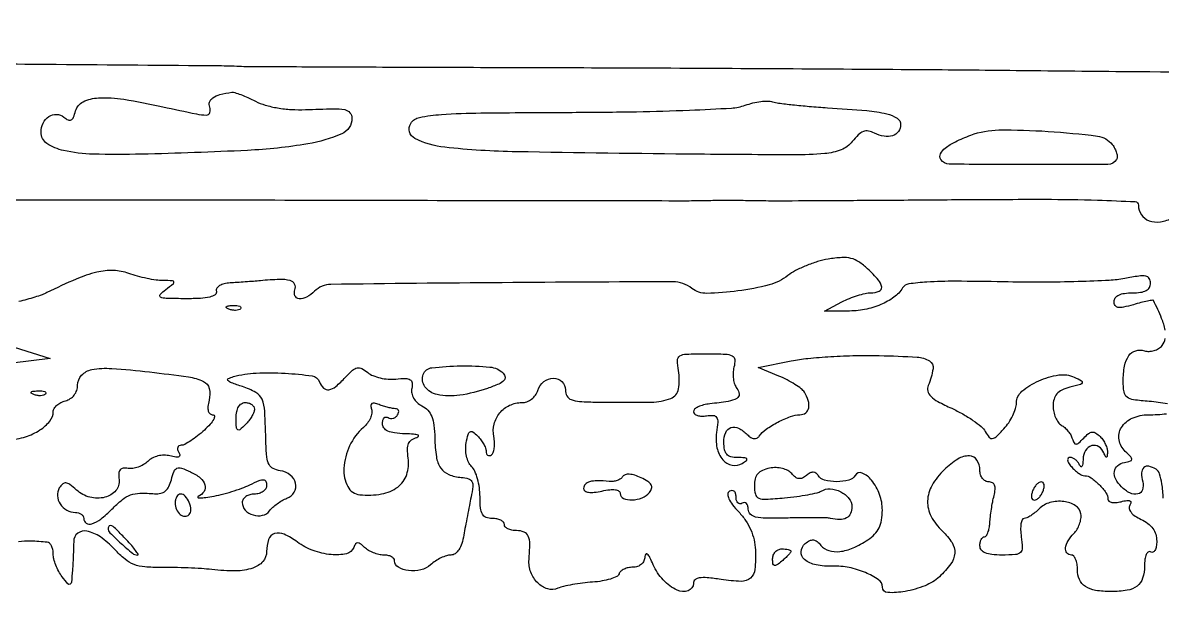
# Model space of a CAD drawing. Extents: x 0 to 5034, y 0 to 2560.
# Drawn here: x 3351 to 3537.9, y 2207.4 to 2301.3 of the extents above; entities that cross this region are included whole.
import ezdxf

# ---------------------------------------------------------------- set-up
doc = ezdxf.new("R2010")
doc.units = 0

msp = doc.modelspace()

# ---------------------------------------------------------------- linework, layer by layer
for points in [[(3564.186594, 2292.997566, -0.000219), (3535.849384, 2293.211074, -0.000812), (3518, 2293.382368, 0.00088), (3501.792066, 2293.535734, 0.000382), (3480.240625, 2293.685285, 0.000378), (3457.328168, 2293.809465, 0.000503), (3436.5, 2293.885671, -0.000176), (3417.956828, 2293.941421, -0.000277), (3402.0125, 2294.003805, -0.000068), (3388.054394, 2294.06803, -0.010798), (3386.5, 2294.108969, 0.009945), (3383.204374, 2294.201394, 0.000077), (3356.504636, 2294.414863, 0.000156), (3315.229798, 2294.725646, 0.000021), (3228.5, 2295.347967, -0.000415)], [(3342.425, 2272.235871, -0.000568), (3367.802816, 2272.254579, -0.000516), (3394, 2272.217111, 0.000121), (3418.973892, 2272.161663, 0.000186), (3440.58125, 2272.126973, 0.000058), (3459.330403, 2272.106022, 0.005606), (3462, 2272.133279, -0.003448), (3464.497947, 2272.169569, -0.002598), (3467.244154, 2272.176259, -0.002323), (3470.302945, 2272.153611, -0.001625), (3473.75, 2272.100865, 0.006042), (3475.074018, 2272.092302, 0.000075), (3483.577784, 2272.141326, 0.000221), (3493.412555, 2272.203841, 0.000145), (3504.74884, 2272.284199, -0.002008), (3518.635354, 2272.330877, -0.007627), (3527.310574, 2272.192859, -0.004109), (3533.446514, 2271.951109, -0.400042), (3533.99884, 2271.372445, 0.149426), (3534.478571, 2269.808795, 0.158483), (3535.741407, 2268.824441, 0.125765), (3537.598856, 2268.642699, 0.079924), (3539.678165, 2269.313789, -0.082818)], [(3538.393576, 2250.876089, 0.05243), (3537.810039, 2252.807015, 0.014024), (3536.481287, 2255.732898, 0.336374), (3536.346715, 2255.800833, 0.005487), (3535.465719, 2255.629162, 0.01175), (3534.412558, 2255.38599, 0.00722), (3533.183768, 2255.052704, -0.016395), (3531.540941, 2254.639318, -0.09396), (3530.646917, 2254.615749, -0.218443), (3530.180736, 2254.928655, -0.138252), (3530, 2255.569806, -0.166799), (3530.207703, 2256.175098, -0.116733), (3530.774404, 2256.630817, -0.07706), (3531.711178, 2256.911429, -0.034321), (3533, 2257, 0.032842), (3534.360445, 2257.089455, 0.089108), (3535.277677, 2257.382325, 0.137151), (3535.805483, 2257.883388, 0.135516), (3536, 2258.587898, 0.142207), (3535.779728, 2259.346711, 0.210813), (3535.212796, 2259.726479, 0.081096), (3534.073385, 2259.741102, 0.011413), (3531.75, 2259.337898, -0.036343), (3529.219972, 2259.027688, -0.005559), (3524.144295, 2258.83355, -0.006191), (3518.138776, 2258.745082, -0.005333), (3511.826324, 2258.797592, 0.003739), (3503.973413, 2258.887962, 0.016142), (3499.308368, 2258.756136, 0.021058), (3496.334415, 2258.449807, 0.218112), (3495.326324, 2257.797592, -0.094664), (3493.890867, 2256.27459, -0.05756), (3491.726278, 2255.060337, -0.05227), (3489.094042, 2254.26973, -0.047279), (3486.263569, 2254.006161), (3482.5, 2254.012321), (3485.364307, 2255.506161, -0.023547), (3486.599296, 2256.078008, -0.020468), (3487.941146, 2256.561185, -0.020972), (3489.192688, 2256.897826, -0.055262), (3490.114307, 2257, 0.090489), (3491.478125, 2257.248859, 0.349683), (3491.888578, 2257.938218, 0.148411), (3491.357724, 2259.094441, 0.022883), (3489.577965, 2260.926756, 0.039484), (3488.132199, 2262.084602, 0.089028), (3486.854311, 2262.653349, 0.07757), (3485.348399, 2262.783673, 0.024721), (3483.107402, 2262.518145, 0.031942), (3481.369851, 2262.109054, 0.02314), (3479.495717, 2261.443226, 0.023513), (3477.768161, 2260.641181, 0.046244), (3476.497469, 2259.819349, -0.103503), (3473.458844, 2258.312937, -0.030341), (3468.318538, 2257.3067, -0.027488), (3463.2064, 2256.908771, -0.173759), (3460.767862, 2257.720562, 0.168599), (3457.617566, 2258.804498, 0.001246), (3429.65763, 2258.660159, 0.001111), (3401.542552, 2258.382478, 0.19577), (3398.846639, 2257.246639, -0.073726), (3397.5642, 2256.295363, -0.143431), (3396.327278, 2256.036749, -0.281444), (3395.652098, 2256.526454, -0.192581), (3395.638374, 2257.5, 0.218523), (3395.579631, 2258.4184, 0.207817), (3394.842147, 2258.998889, 0.073721), (3393.116597, 2259.189229, 0.014532), (3390, 2258.982062, -0.003687), (3388.861894, 2258.881576, -0.002169), (3387.5, 2258.77739, -0.00217), (3386.138057, 2258.685081, -0.003706), (3385, 2258.621371, 0.04633), (3384.038802, 2258.484834, 0.07858), (3383.28904, 2258.17617, 0.112035), (3382.845201, 2257.74535, 0.196092), (3382.75, 2257.25, -0.293063), (3382.531316, 2256.690773, -0.097529), (3381.695559, 2256.304007, -0.047767), (3380.162666, 2256.08248, -0.01353), (3377.75, 2256.031803, -0.004417), (3374.513459, 2256.080006, -0.100812), (3373.612685, 2256.28586, -0.509221), (3373.527737, 2256.698172, -0.04614), (3374.44113, 2257.531803, 0.006222), (3375.703119, 2258.511247, 0.304585), (3375.794634, 2258.799885, 0.325723), (3375.562165, 2258.979095, 0.006743), (3374.012128, 2259, -0.035984), (3372.874334, 2259.081991, -0.015637), (3371.380399, 2259.346354, -0.015379), (3369.803295, 2259.727571, -0.019765), (3368.38132, 2260.179076, 0.07997), (3365.874972, 2260.65428, 0.064777), (3363.148798, 2260.376351, 0.044062), (3359.740592, 2259.250545, 0.014629), (3354.967177, 2257.024499, -0.030101), (3354.169913, 2256.682304, -0.010346), (3352.979271, 2256.281705, -0.010239), (3351.644702, 2255.893044, -0.011677), (3350.352311, 2255.577381, 0.068377)], [(3538.746151, 2238.794356, 0.030331), (3535.772793, 2239.191388, -0.015151), (3533.186762, 2239.45713, -0.132314), (3532.131784, 2239.897954, -0.191674), (3531.636324, 2240.737509, -0.038616), (3531.5, 2242.5, -0.044564), (3531.722984, 2244.996869, -0.10857), (3532.429221, 2246.693552, -0.168076), (3533.555509, 2247.509635, -0.151474), (3535, 2247.5, 0.085024), (3535.744089, 2247.396893, 0.064887), (3536.556984, 2247.529363, 0.064597), (3537.312519, 2247.8669, 0.082413), (3537.888374, 2248.365499, 0.130545), (3538.404203, 2249.481093, 0.090797)], [(3348.700656, 2232.859394, 0.055187), (3351.440251, 2233.396791, 0.066615), (3353.813845, 2234.505536, 0.080386), (3355.443681, 2235.965446, 0.171634), (3356, 2237.538356, -0.1425), (3356.147974, 2238.047019, -0.071467), (3356.5875, 2238.559535, -0.06188), (3357.23509, 2238.998425, -0.054113), (3358, 2239.289749, 0.081569), (3358.796261, 2239.643958, 0.081232), (3359.438706, 2240.234635, 0.081881), (3359.855737, 2240.99466, 0.084816), (3360, 2241.838993, -0.191309), (3360.657303, 2243.494026, -0.159092), (3362.331474, 2244.406795, -0.063367), (3365.607294, 2244.593886, -0.01106), (3371.780213, 2244.026657, -0.006824), (3378.172367, 2243.207864, -0.075522), (3380.633711, 2242.468523, -0.228276), (3381.576679, 2241.300934, -0.11967), (3381.561975, 2239.390906, 0.033995), (3381.373913, 2238.345202, 0.094992), (3381.432786, 2237.605652, 0.16258), (3381.726138, 2237.168654, 0.16581), (3382.22073, 2237, -0.410433), (3382.449932, 2236.773741, -0.134477), (3382.317791, 2236.265625, -0.053469), (3381.733072, 2235.461324, -0.021923), (3380.783426, 2234.5, -0.018735), (3379.670335, 2233.542871, -0.022676), (3378.555372, 2232.734375, -0.022076), (3377.572938, 2232.148268, -0.124071), (3376.984627, 2232, 0.126002), (3376.622738, 2231.907332, 0.18884), (3376.416018, 2231.659977, 0.148072), (3376.405205, 2231.285344, 0.07223), (3376.597355, 2230.842476, -0.10459), (3376.766735, 2230.37138, -0.343564), (3376.611674, 2230.103755, -0.137735), (3376.105054, 2230.047771, -0.023026), (3375.138781, 2230.253457, 0.065856), (3374.17273, 2230.374116, 0.058391), (3373.166564, 2230.248794, 0.059706), (3372.239058, 2229.899851, 0.076723), (3371.504848, 2229.361991, -0.062205), (3370.81521, 2228.825489, -0.048057), (3369.95309, 2228.418715, -0.049217), (3369.058061, 2228.193544, -0.07897), (3368.272439, 2228.20101, 0.069723), (3367.454478, 2228.223833, 0.197511), (3366.963425, 2227.954722, 0.161541), (3366.743781, 2227.36968, 0.043861), (3366.792678, 2226.36912, -0.214032), (3366.265979, 2224.572719, -0.1572), (3364.475732, 2223.470069, -0.123678), (3362.00803, 2223.484655, -0.121479), (3359.821356, 2224.66167, 0.020536), (3358.726944, 2225.573236, 0.134915), (3358.071731, 2225.838913, 0.221168), (3357.545287, 2225.665439, 0.06599), (3356.996153, 2224.993775, 0.158132), (3356.68455, 2223.71994, 0.127671), (3357.140268, 2222.37955, 0.119533), (3358.224963, 2221.366696, 0.129015), (3359.622445, 2221, -0.070908), (3360.148899, 2220.924963, -0.086403), (3360.595343, 2220.70625, -0.100269), (3360.893816, 2220.381339, -0.136626), (3361, 2220, 0.256712), (3361.417075, 2219.241193, 0.224001), (3362.325558, 2219.127104, 0.087136), (3363.79346, 2219.909369, 0.030493), (3365.590909, 2221.5, -0.02511), (3367.343285, 2223.084685, -0.084367), (3368.683523, 2223.846098, -0.082974), (3370.212205, 2224.128604, -0.023789), (3372.627654, 2224.055158, 0.075476), (3373.629878, 2224.128148, 0.118875), (3374.399209, 2224.509317, 0.105952), (3374.968105, 2225.237754, 0.05155), (3375.373575, 2226.352307, -0.029916), (3375.80913, 2227.732334, -0.204882), (3376.29413, 2228.232804, -0.185844), (3377.021371, 2228.254213, -0.024062), (3378.488119, 2227.65784, -0.061176), (3380.103463, 2226.652979, -0.148823), (3380.883641, 2225.504306, -0.225084), (3380.731068, 2224.434306, -0.140285), (3379.75, 2223.595102, 0.470495), (3379.712851, 2223.456791, 0.244591), (3379.895312, 2223.363211, 0.030862), (3380.72971, 2223.419681, 0.009067), (3382, 2223.608308, 0.019718), (3383.54055, 2223.928585, 0.013103), (3385.279688, 2224.411054, 0.0132), (3386.945799, 2224.969141, 0.024984), (3388.25, 2225.519895, -0.012101), (3389.781795, 2226.213771, -0.10949), (3390.50003, 2226.346709, -0.293652), (3390.866739, 2226.092405, -0.098621), (3391, 2225.423355, -0.139264), (3390.845831, 2224.880576, -0.100027), (3390.4125, 2224.418111, -0.085499), (3389.764397, 2224.106689, -0.06945), (3389, 2224, 0.067898), (3388.235532, 2223.895707, 0.0845), (3387.5875, 2223.590803, 0.09971), (3387.154161, 2223.1382, 0.14217), (3387, 2222.606989, 0.18997), (3387.487827, 2221.369371, 0.132492), (3388.776512, 2220.567854, 0.129121), (3390.319748, 2220.512051, 0.178324), (3391.473619, 2221.257545, -0.048515), (3391.998231, 2221.830713, -0.027209), (3392.734273, 2222.423783, -0.026915), (3393.550475, 2222.946966, -0.039253), (3394.323907, 2223.308947, 0.167652), (3395.531744, 2224.308838, 0.198282), (3395.759957, 2225.763546, 0.170348), (3394.881754, 2227.12367, 0.130304), (3393.239784, 2227.819551, -0.07935), (3392.073215, 2228.180518, -0.159268), (3391.3914, 2228.847406, -0.0958), (3391.034944, 2230.043811, -0.018283), (3390.893701, 2232.319551, 0.006955), (3390.686685, 2237.580098, 0.085074), (3390.243081, 2239.536426, 0.169899), (3389.236594, 2240.662666, 0.047886), (3387.043675, 2241.613711, -0.008343), (3385.218523, 2242.239267, -0.121126), (3384.654673, 2242.615129, -0.497069), (3384.713252, 2242.935521, -0.052365), (3385.543675, 2243.25068, -0.052222), (3389.289063, 2243.831081, -0.02696), (3394.035096, 2243.809654, -0.019419), (3398.465221, 2243.377436, -0.273611), (3399.667302, 2242.424614, 0.104442), (3400.343568, 2241.380006, 0.243954), (3401.20525, 2241.104394, 0.134867), (3402.340232, 2241.634714, 0.028896), (3403.926307, 2243.151275, -0.023471), (3405.094175, 2244.292449, -0.130425), (3405.870164, 2244.684206, -0.175846), (3406.613945, 2244.579391, -0.051192), (3407.590281, 2243.925074, 0.077712), (3408.439138, 2243.418994, 0.038979), (3409.633344, 2243.043579, 0.037499), (3410.95775, 2242.841112, 0.045343), (3412.214668, 2242.858569, -0.021802), (3413.773012, 2242.953614, -0.137614), (3414.535047, 2242.754002, -0.238421), (3414.858491, 2242.252694, -0.07508), (3414.817168, 2241.33477, 0.097035), (3414.816029, 2240.522888, 0.083318), (3415.116024, 2239.721784, 0.077131), (3415.688604, 2239.011576, 0.066461), (3416.477519, 2238.46535, -0.08724), (3417.444353, 2237.735071, -0.092961), (3418.078583, 2236.733422, -0.066335), (3418.440309, 2235.296421, -0.023752), (3418.581257, 2233.184093, 0.032679), (3418.840459, 2230.122736, 0.1113), (3419.562422, 2228.269543, 0.149561), (3420.867835, 2227.212397, 0.077301), (3422.932286, 2226.730148, -0.051369), (3424.114458, 2226.517673, -0.209524), (3424.662954, 2226.061693, -0.146311), (3424.809117, 2225.228261, -0.021905), (3424.533911, 2223.531067, 0.002759), (3424.252548, 2222.136182, 0.001541), (3423.924733, 2220.435688, 0.001537), (3423.603868, 2218.714291, 0.002498), (3423.343139, 2217.25, -0.035432), (3423.005889, 2215.884006, -0.066582), (3422.516548, 2214.860165, -0.091651), (3421.909491, 2214.223513, -0.157892), (3421.219335, 2214, 0.077095), (3420.495599, 2213.887741, 0.034771), (3419.600134, 2213.532898, 0.033373), (3418.687941, 2213.018434, 0.038851), (3417.900404, 2212.409867, -0.125823), (3416.314805, 2211.573813, -0.086686), (3414.278214, 2211.447461, -0.105021), (3412.61199, 2212.000097, -0.266361), (3412, 2213.067388, 0.185537), (3411.863171, 2213.423431, 0.08998), (3411.47125, 2213.726045, 0.069825), (3410.888797, 2213.931172, 0.049839), (3410.2, 2214, -0.057811), (3409.413922, 2214.091192, -0.037398), (3408.539531, 2214.367188, -0.037344), (3407.7139, 2214.771279, -0.056678), (3407.075, 2215.25, 0.026382), (3406.3676, 2215.850113, 0.164145), (3405.923333, 2216, 0.247772), (3405.586056, 2215.821933, 0.062037), (3405.291667, 2215.25, -0.258462), (3404.097677, 2214.216447, -0.075471), (3401.584431, 2214.073068, -0.063865), (3398.622158, 2214.739303, -0.072089), (3396.054575, 2216.117772, 0.050559), (3393.880085, 2217.408273, 0.185186), (3392.309881, 2217.515765, 0.240404), (3391.332677, 2216.56872, 0.08249), (3391, 2214.565983, -0.183852), (3390.378397, 2212.932625, -0.13261), (3388.731676, 2211.854146, -0.078196), (3385.949806, 2211.404997, -0.029438), (3382, 2211.621898, 0.01256), (3380.319925, 2211.771145, 0.005721), (3378.11799, 2211.885839, 0.00566), (3375.793333, 2211.953923, 0.007748), (3373.69954, 2211.959082, -0.023369), (3371.008575, 2212.049797, -0.073135), (3369.24885, 2212.455217, -0.080078), (3367.768719, 2213.326954, -0.031851), (3366.04833, 2214.948263, 0.051998), (3363.726199, 2216.966655, 0.105317), (3361.507834, 2217.909205, 0.211329), (3360.005153, 2217.565888, 0.237849), (3359.34888, 2216.25, -0.008603), (3359.337643, 2215.37321, -0.003141), (3359.292594, 2214.132812, -0.003113), (3359.226354, 2212.776851, -0.003719), (3359.146478, 2211.5, -0.00652), (3358.98636, 2209.57423, -0.232022), (3358.757499, 2209.202594, -0.375443), (3358.410792, 2209.256934, -0.012363), (3357.468197, 2210.44113, -0.038541), (3356.906136, 2211.317028, -0.030083), (3356.431283, 2212.343408, -0.030896), (3356.104414, 2213.358927, -0.062488), (3356, 2214.19113, 0.05285), (3355.92587, 2214.890494, 0.067943), (3355.70625, 2215.498019, 0.08319), (3355.382088, 2215.925711, 0.165633), (3355, 2216.1, 0.017318), (3352.302226, 2216.2757, 0.04192), (3350.309225, 2216.169197, 0.057345)], [(3345.316397, 2193.93915, 0.002684), (3371.684418, 2194.158846, 0.001663), (3389.929364, 2194.469496, 0.081838), (3393.480692, 2195.129179, -0.021262), (3395.210914, 2195.672861, -0.062544), (3396.444904, 2195.843001, -0.089783), (3397.412785, 2195.679848, -0.086878), (3398.274518, 2195.187133, 0.166729), (3401.589825, 2193.930512, 0.002208), (3423.895492, 2193.317637, 0.003724), (3457.546054, 2192.792479, 0.00065), (3521, 2192.35739, 0.00011), (3593.630372, 2191.969764, 0.003251)], [(3538.072429, 2223.336611, 0.028968), (3537.848817, 2225.695609, 0.038266), (3537.469617, 2227.323031, 0.179854), (3536.889767, 2228.068127, 0.08247), (3535.696526, 2228.557231, 0.251064), (3534.878839, 2228.333111, 0.208821), (3534.512774, 2227.466295, 0.060986), (3534.710511, 2225.999004, -0.144801), (3534.669391, 2224.707366, -0.262699), (3533.910178, 2224.0175, -0.175027), (3532.609598, 2224.177957, -0.07919), (3531.2, 2225.2, -0.078367), (3530.276792, 2226.468908, -0.151578), (3530.064383, 2227.693779, -0.188263), (3530.586463, 2228.646426, -0.127444), (3531.717466, 2229.184105, 0.024292), (3532.689682, 2229.420816, 0.312475), (3532.912031, 2229.697091, 0.213143), (3532.768871, 2230.091659, 0.012846), (3531.848131, 2230.997154, -0.162653), (3530.820767, 2232.89142, -0.185397), (3531.212848, 2234.906646, -0.149872), (3532.98923, 2236.447381, -0.104616), (3535.601498, 2237, 0.029676), (3538.626021, 2237.179668, 0.357713)]]:
    msp.add_lwpolyline(points, format="xyb")
for points in [[(3389.164286, 2288.415044, 0.049505), (3390.764285, 2287.7791, 0.028295), (3392.793794, 2287.31926, 0.026459), (3395.054565, 2287.061933, 0.025283), (3397.364626, 2287.039123, -0.00478), (3401.954405, 2287.18201, -0.051299), (3403.807781, 2287.031655, -0.172034), (3404.663039, 2286.5372, -0.178324), (3405, 2285.622445, -0.300704), (3403.31105, 2283.068059, -0.058362), (3397.73319, 2281.429079, -0.030187), (3387.848764, 2280.34893, -0.006377), (3370.5, 2279.72866, -0.012071), (3362.555095, 2279.737844, -0.047334), (3357.692882, 2280.323602, -0.095828), (3354.96926, 2281.493033, -0.248472), (3354, 2283.323053, -0.112491), (3354.341083, 2284.819912, -0.134284), (3355.286954, 2285.909184, -0.157103), (3356.536717, 2286.264658, -0.166046), (3357.726821, 2285.811755, 0.056472), (3358.442359, 2285.343059, 0.242749), (3358.935764, 2285.347603, 0.178842), (3359.320075, 2285.775866, 0.030419), (3359.667246, 2286.835549, -0.221112), (3360.903242, 2288.330071, -0.099893), (3363.426601, 2288.962177, -0.051659), (3367.564384, 2288.726483, -0.014098), (3374, 2287.5, 0.002408), (3379.47509, 2286.323311, 0.049717), (3381.147451, 2286.142788, 0.331203), (3381.692336, 2286.541314, 0.168069), (3381.662415, 2287.43735, -0.173744), (3381.643466, 2288.284866, -0.165731), (3382.165616, 2288.97147, -0.086682), (3383.347237, 2289.498033, -0.025561), (3385.29966, 2289.883999, -0.113319), (3385.775279, 2289.845094, -0.013987), (3386.764754, 2289.500344, -0.015944), (3387.932127, 2289.013484, -0.012561)], [(3483, 2287.356996, -0.005719), (3489.443275, 2286.870257, -0.03547), (3492.71687, 2286.349532, -0.085457), (3494.41529, 2285.633139, -0.255645), (3495, 2284.564281, -0.157827), (3494.636234, 2283.44057, -0.160799), (3493.6854, 2282.753424, -0.121889), (3492.278735, 2282.662803, -0.07446), (3490.694824, 2283.199841, 0.07767), (3489.726683, 2283.521223, 0.133378), (3488.886325, 2283.437154, 0.10176), (3488.050429, 2282.904054, 0.033447), (3487.0689, 2281.814713, -0.131774), (3485.249552, 2280.453777, -0.074478), (3482.550847, 2279.817559, -0.021791), (3477.402403, 2279.615311, -0.001305), (3461.874076, 2279.722805, -0.001966), (3432.012897, 2280.124884, -0.022304), (3420.224981, 2280.856636, -0.090566), (3415.317215, 2282.30642, -0.442731), (3414.635087, 2284.777524, -0.206546), (3416.084273, 2285.767227, -0.030853), (3419.664377, 2286.235764, -0.01461), (3426.153911, 2286.490466, -0.00159), (3441.11261, 2286.59263, 0.003351), (3451.669629, 2286.701914, 0.005975), (3460.35233, 2286.953826, 0.004363), (3467.239504, 2287.296268, 0.071217), (3469.5, 2287.755903, -0.027227), (3470.758654, 2288.129242, -0.026654), (3472.059375, 2288.366759, -0.027656), (3473.22025, 2288.450511, -0.084003), (3474, 2288.331953, 0.047728), (3474.960433, 2288.114034, 0.004957), (3477.2625, 2287.84154, 0.006123), (3480.018268, 2287.577112, 0.004863)], [(3529.717967, 2281.299162, -0.043529), (3530.145001, 2280.626309, -0.050855), (3530.423355, 2279.923063, -0.058296), (3530.524171, 2279.293582, -0.150093), (3530.40895, 2278.852678, -0.257934), (3528.997772, 2278.05895, -0.002168), (3515.989873, 2278.017889, -0.002171), (3502.983074, 2278.089708, -0.257302), (3501.570027, 2278.886693, -0.262488), (3501.534409, 2279.772676, -0.105539), (3502.326725, 2280.745456, -0.058325), (3503.978167, 2281.7819, -0.021854), (3506.5, 2282.848849, -0.086944), (3511.107533, 2283.702018, -0.019075), (3519.190397, 2283.471582, -0.01404), (3527.267017, 2282.704238, -0.201533)], [(3386.729167, 2254.395833, -0.126455), (3386.402231, 2254.202593, -0.060344), (3385.916927, 2254.123424, -0.05415), (3385.359369, 2254.160852, -0.051402), (3384.8125, 2254.316886, -0.054073), (3384.395823, 2254.538436, -0.470617), (3384.37858, 2254.720685, -0.168741), (3384.670344, 2254.862007, -0.018894), (3385.416667, 2254.921053, -0.028489), (3386.112848, 2254.910055, -0.077125), (3386.592839, 2254.799335, -0.208169), (3386.77538, 2254.614691, -0.296942)], [(3467.658482, 2244.802036, 0.053405), (3467.517852, 2243.865642, 0.045934), (3467.567083, 2242.870727, 0.048248), (3467.785851, 2241.967643, 0.0899), (3468.154475, 2241.313869, -0.164213), (3468.509911, 2240.389817, -0.28098), (3468.122419, 2239.690774, -0.089443), (3466.700319, 2239.190287, -0.013756), (3463.718911, 2238.792995, 0.034036), (3462.659315, 2238.607822, 0.051271), (3461.777249, 2238.292317, 0.06578), (3461.18203, 2237.904617, 0.239023), (3461.014359, 2237.5, 0.208166), (3461.2028, 2237.144021, 0.093788), (3461.679532, 2236.891915, 0.069107), (3462.369225, 2236.779613, 0.045704), (3463.171302, 2236.83418, -0.053597), (3464.280615, 2236.892116, -0.250486), (3464.80926, 2236.571061, -0.152722), (3464.987868, 2235.811798, -0.018418), (3464.79882, 2234.082635, 0.087396), (3464.869813, 2231.602902, 0.124095), (3465.824889, 2229.625232, 0.171605), (3467.35103, 2228.722673, 0.191814), (3469.022839, 2229.035277, 0.025948), (3469.716165, 2229.525823, 0.418787), (3469.744576, 2229.783155, 0.211497), (3469.418193, 2229.94924, 0.011765), (3468.25, 2229.984687, -0.058327), (3467.152315, 2230.120753, -0.151434), (3466.476531, 2230.526236, -0.138047), (3466.111519, 2231.271526, -0.045296), (3466, 2232.5, -0.094825), (3466.303705, 2234.087001, -0.222592), (3467.162431, 2234.894374, -0.199821), (3468.414214, 2234.796658, -0.078422), (3469.841641, 2233.758359, 0.05204), (3470.415065, 2233.293313, 0.112956), (3470.944327, 2233.098636, 0.150065), (3471.407149, 2233.178272, 0.121141), (3471.791641, 2233.508359, -0.086661), (3472.924525, 2234.623773, -0.031011), (3474.872822, 2235.7989, -0.030928), (3476.946152, 2236.722054, -0.089503), (3478.486431, 2237, 0.163958), (3479.422196, 2237.315328, 0.184538), (3479.920869, 2238.118236, 0.12568), (3479.849328, 2239.324454, 0.064307), (3479.202415, 2240.706726, 0.088803), (3478.689862, 2241.264352, 0.021638), (3477.659687, 2241.979892, 0.021501), (3476.388427, 2242.709145, 0.019951), (3475.027584, 2243.346355), (3471.619713, 2244.779257), (3477.059857, 2245.851678, -0.024328), (3479.768534, 2246.249947, -0.009458), (3483.545708, 2246.546786, -0.009337), (3487.655571, 2246.714722, -0.011431), (3491.5, 2246.71205, -0.008025), (3497.70301, 2246.466243, -0.123694), (3499.72802, 2245.835853, -0.308412), (3500.316541, 2244.533945, -0.05417), (3499.528182, 2241.812761, 0.156421), (3499.453874, 2240.884715, 0.142588), (3499.926875, 2240.046389, 0.070721), (3501.116935, 2239.173901, 0.015991), (3503.369175, 2238.059598, -0.021444), (3505.177311, 2237.140344, -0.022858), (3506.860761, 2236.087405, -0.023204), (3508.216481, 2235.054555, -0.090445), (3508.887148, 2234.246837, 0.040251), (3509.525147, 2233.300161, 0.268042), (3510.034423, 2233.10055, 0.155618), (3510.654178, 2233.406823, 0.012792), (3511.935068, 2234.708187, 0.040252), (3512.725335, 2235.702761, 0.034375), (3513.393426, 2236.863559, 0.035823), (3513.85376, 2238.009741, 0.077728), (3514, 2238.944767, -0.22221), (3514.892221, 2240.853245, -0.069595), (3517.640493, 2242.565575, -0.066893), (3520.923603, 2243.526189, -0.147398), (3523.485916, 2243.160846, -0.014065), (3524.687474, 2242.561873, -0.39317), (3524.791837, 2242.258193, -0.220833), (3524.476191, 2241.982513, -0.006643), (3522.75, 2241.504892, 0.045105), (3521.456368, 2241.037366, 0.100926), (3520.620608, 2240.417546, 0.114568), (3520.157129, 2239.575898, 0.068915), (3520, 2238.441282, 0.05241), (3520.100393, 2237.486155, 0.049369), (3520.397551, 2236.552405, 0.053073), (3520.834766, 2235.775903, 0.104944), (3521.353367, 2235.29969, -0.052769), (3521.904681, 2234.889954, -0.035651), (3522.441961, 2234.318919, -0.03588), (3522.887185, 2233.684538, -0.057878), (3523.158746, 2233.083864, 0.048165), (3523.457535, 2232.387322, 0.288294), (3523.787058, 2232.203884, 0.174563), (3524.227478, 2232.3896, 0.018687), (3525.026928, 2233.183743, -0.036503), (3525.814952, 2233.912673, -0.147443), (3526.416168, 2234.153303, -0.168512), (3527.002113, 2234.006211, -0.051435), (3527.721549, 2233.421308, -0.048181), (3528.204937, 2232.834559, -0.04016), (3528.601264, 2232.130232, -0.041851), (3528.859392, 2231.420036, -0.081337), (3528.921053, 2230.821429, -0.012687), (3528.865128, 2230.165423, -0.347711), (3528.751095, 2230.05008, -0.326182), (3528.604555, 2230.13181, -0.011978), (3528.337719, 2230.75, 0.155114), (3527.494255, 2231.769257, 0.217445), (3526.341353, 2231.935836, 0.188982), (3525.336955, 2231.159069, 0.12664), (3524.921053, 2229.75, -0.020908), (3524.859693, 2228.953487, -0.102704), (3524.717133, 2228.528125, -0.451325), (3524.534095, 2228.492009, -0.134342), (3524.337719, 2228.75, 0.065736), (3524.067358, 2229.227931, 0.061072), (3523.676258, 2229.632812, 0.065213), (3523.229112, 2229.907253, 0.105447), (3522.794222, 2230, 0.190254), (3522.481958, 2229.876719, 0.243419), (3522.380003, 2229.589607, 0.10688), (3522.551754, 2229.118047, 0.032634), (3523, 2228.5, 0.034033), (3523.546404, 2227.92599, 0.035584), (3524.157967, 2227.440625, 0.038054), (3524.743571, 2227.102489, 0.112363), (3525.193873, 2227, -0.154684), (3526.24103, 2226.668103, -0.043853), (3527.562496, 2225.551609, -0.043892), (3528.669984, 2224.220353, -0.152714), (3529, 2223.165048, 0.243718), (3529.169865, 2222.837261, 0.106633), (3529.633434, 2222.640117, 0.070502), (3530.330136, 2222.606045, 0.040991), (3531.156372, 2222.751143, -0.023442), (3532.110488, 2222.953412, -0.13828), (3532.613341, 2222.896455, -0.341966), (3532.767657, 2222.629538, -0.105076), (3532.599984, 2222.161777, 0.192064), (3532.503168, 2221.611209, 0.117145), (3532.787412, 2221.005341, 0.078097), (3533.451646, 2220.39514, 0.039926), (3534.443612, 2219.843738, -0.052784), (3535.562809, 2219.183468, -0.077656), (3536.362137, 2218.371132, -0.083573), (3536.836891, 2217.402133, -0.072328), (3537, 2216.280468, -0.039091), (3536.930319, 2215.390557, -0.0891), (3536.710187, 2214.756197, -0.170361), (3536.382114, 2214.467541, -0.238807), (3536, 2214.5, 0.288724), (3535.60959, 2214.496648, 0.149924), (3535.282348, 2214.110035, 0.071997), (3535.066761, 2213.303013, 0.029333), (3535, 2212.166006, -0.078116), (3534.690783, 2210.198867, -0.153875), (3533.783978, 2208.921082, -0.122095), (3532.13683, 2208.214426, -0.040593), (3529.5, 2208, -0.040256), (3526.985628, 2208.202763, -0.105266), (3525.305114, 2208.855915, -0.143886), (3524.344404, 2209.986074, -0.105065), (3524, 2211.606989, 0.039889), (3523.926784, 2212.523278, 0.059158), (3523.70625, 2213.297053, 0.077805), (3523.38268, 2213.82348, 0.219522), (3523, 2214, -0.22937), (3522.279602, 2214.348827, -0.198735), (3522.048429, 2215.1633, -0.109064), (3522.45663, 2216.343217, -0.058833), (3523.413699, 2217.556556, 0.062168), (3523.935971, 2218.227802, 0.046779), (3524.337747, 2219.073412, 0.047674), (3524.567568, 2219.955813, 0.075645), (3524.5742, 2220.735128, 0.218703), (3523.704252, 2222.083094, 0.112596), (3521.772509, 2222.772524, 0.097514), (3519.489031, 2222.598976, 0.129499), (3517.697148, 2221.554291, -0.026305), (3517.036136, 2220.959397, -0.028842), (3516.335573, 2220.456573, -0.030011), (3515.692834, 2220.101373, -0.111676), (3515.244621, 2220, 0.301323), (3514.929956, 2219.791431, 0.062241), (3514.739582, 2219.11875, 0.046513), (3514.682824, 2218.149878, 0.027829), (3514.786692, 2217, -0.026397), (3514.956357, 2215.179854, -0.216702), (3514.649882, 2214.427092, -0.174807), (3513.836556, 2214.072403, -0.01628), (3511.613499, 2214, -0.024128), (3509.945128, 2214.080557, -0.074379), (3508.85225, 2214.353778, -0.129491), (3508.231465, 2214.826694, -0.167088), (3508, 2215.5, -0.048028), (3508.05527, 2216.074064, -0.068025), (3508.220313, 2216.559375, -0.088204), (3508.463588, 2216.886393, -0.191087), (3508.75, 2217, 0.245337), (3509.047242, 2217.15519, 0.059241), (3509.317075, 2217.660937, 0.047397), (3509.523867, 2218.388161, 0.031464), (3509.627276, 2219.25, -0.015246), (3509.716603, 2220.274188, -0.008805), (3509.883223, 2221.5, -0.008794), (3510.093953, 2222.725445, -0.014568), (3510.319858, 2223.75, 0.037491), (3510.4966, 2224.772228, 0.117544), (3510.401524, 2225.458042, 0.182625), (3510.04535, 2225.853613, 0.119689), (3509.442582, 2226, -0.130309), (3508.892449, 2226.145852, -0.100664), (3508.423759, 2226.556072, -0.088549), (3508.108537, 2227.169721, -0.074612), (3508, 2227.893011, 0.143103), (3507.508652, 2229.574613, 0.25161), (3506.27703, 2230.262329, 0.145105), (3504.390992, 2229.736431, 0.050692), (3502.145143, 2227.988271, 0.071786), (3500.149069, 2225.441396, 0.12332), (3499.41833, 2222.861517, 0.129737), (3500.003251, 2220.334016, 0.084027), (3501.837335, 2217.936919, -0.062816), (3503.42427, 2216.034787, -0.159924), (3503.868112, 2214.315739, -0.143539), (3503.221944, 2212.543469, -0.047194), (3501.353977, 2210.452251, -0.092138), (3499.01334, 2208.972857, -0.050257), (3495.736262, 2208.032424, -0.056524), (3492.874538, 2207.842975, -0.400565), (3492, 2208.759453, 0.24623), (3491.37566, 2209.950386, 0.052018), (3489.249355, 2211.115152, 0.049262), (3486.531622, 2211.952143, 0.05994), (3483.878569, 2212.166373, -0.057858), (3481.124191, 2212.377282, -0.124469), (3479.211118, 2213.277159, -0.24502), (3478.667598, 2214.552434, -0.20281), (3479.35499, 2215.879652, -0.055286), (3480.087126, 2216.361699, -0.147747), (3480.695626, 2216.471443, -0.142083), (3481.278442, 2216.226944, -0.049686), (3481.931807, 2215.582168, 0.149377), (3483.235268, 2214.725364, 0.100933), (3485.020408, 2214.575481, 0.074706), (3487.195562, 2215.169411, 0.041111), (3489.624486, 2216.489609, 0.056673), (3490.721923, 2217.401404, 0.077948), (3491.454089, 2218.451822, 0.072139), (3491.86525, 2219.739302, 0.041295), (3492, 2221.368065, 0.088559), (3491.544976, 2223.916955, 0.077871), (3490.22723, 2226.279733, 0.128069), (3488.707897, 2227.439233, 0.369098), (3487.54026, 2227.065143, -0.193537), (3486.478416, 2226.282978, -0.062531), (3484.504053, 2226.029612, -0.062558), (3482.530033, 2226.272089, -0.194925), (3481.469989, 2227.048558, 0.094464), (3481.099855, 2227.452344, 0.163146), (3480.671313, 2227.592952, 0.125886), (3480.161756, 2227.459112, 0.046386), (3479.543651, 2227.036227, -0.066405), (3478.887222, 2226.62458, -0.139819), (3478.297425, 2226.535647, -0.132013), (3477.726672, 2226.770715, -0.056279), (3477.126329, 2227.347783, 0.099944), (3476.500081, 2227.85301, 0.059535), (3475.600557, 2228.192301, 0.054678), (3474.555172, 2228.331643, 0.053086), (3473.49365, 2228.243537, 0.052902), (3472.314421, 2227.885738, 0.11564), (3471.556273, 2227.332318, 0.119479), (3471.137774, 2226.51282, 0.058648), (3471, 2225.342263, 0.060739), (3471.168922, 2223.956833, 0.242512), (3471.714511, 2223.33288, 0.108896), (3472.872891, 2223.146504, 0.008804), (3475.966302, 2223.378997, 0.010028), (3477.944246, 2223.602816, 0.012311), (3479.78003, 2223.894091, 0.010802), (3481.301174, 2224.208112, 0.082283), (3481.97525, 2224.484704, -0.156088), (3483.451475, 2224.852064, -0.101388), (3485.160931, 2224.382884, -0.104101), (3486.513576, 2223.294843, -0.173185), (3487, 2221.932612, -0.102169), (3486.766234, 2220.800536, -0.166247), (3486.113392, 2220.080861, -0.131012), (3485.022779, 2219.809304, -0.053999), (3483.5, 2219.999721, 0.052145), (3482.832636, 2220.08568, 0.003714), (3480.957812, 2220.116571, 0.005199), (3478.716776, 2220.113542, 0.0039), (3476.25, 2220.065312, -0.00887), (3472.901712, 2220.033137, -0.054667), (3471.192866, 2220.234606, -0.139751), (3470.331361, 2220.710052, -0.199799), (3470, 2221.506187, 0.063513), (3469.927018, 2222.078414, 0.1345), (3469.70625, 2222.463006, 0.191561), (3469.379428, 2222.602635, 0.145717), (3469, 2222.5, -0.146489), (3468.620597, 2222.397987, -0.191582), (3468.29375, 2222.538811, -0.134005), (3468.072951, 2222.925364, -0.063222), (3468, 2223.5, 0.067297), (3467.921764, 2224.078645, 0.146494), (3467.686144, 2224.454715, 0.194099), (3467.333892, 2224.578031, 0.127405), (3466.918003, 2224.449323, 0.2563), (3466.650436, 2223.977008, 0.109498), (3466.802688, 2223.242909, 0.061363), (3467.399135, 2222.259516, 0.024057), (3468.442056, 2221.06048, -0.041753), (3469.573378, 2219.662979, -0.045823), (3470.417282, 2218.138166, -0.046803), (3470.955686, 2216.515474, -0.047349), (3471.180177, 2214.827295, -0.031515), (3471.099241, 2211.645609, -0.196027), (3470.367197, 2210.224203, -0.188125), (3468.829255, 2209.686809, -0.028725), (3465.535622, 2209.994594, 0.012846), (3463.272676, 2210.278766, 0.060636), (3461.966994, 2210.250176, 0.142917), (3461.271675, 2209.933871, 0.218364), (3461, 2209.341465, -0.319097), (3460.152149, 2208.148221, -0.19512), (3458.351421, 2208.238574, -0.097155), (3456.057223, 2209.908618, -0.084519), (3454.42794, 2212.399661, 0.015727), (3453.867847, 2213.583115, 0.081668), (3453.439673, 2214.162465, 0.446388), (3453.179898, 2214.144686, 0.161484), (3453.039142, 2213.75, -0.096389), (3452.885487, 2213.044842, -0.108965), (3452.48141, 2212.483366, -0.103481), (3451.859542, 2212.124254, -0.079533), (3451.083333, 2212, 0.052811), (3450.323441, 2211.919514, 0.058296), (3449.623604, 2211.681749, 0.066252), (3449.084431, 2211.33136, 0.135942), (3448.805531, 2210.916593, -0.20312), (3448.420519, 2210.479857, -0.036038), (3447.383646, 2210.071205, -0.033921), (3446.019758, 2209.743838, -0.02478), (3444.472198, 2209.560055, 0.013778), (3442.824958, 2209.401086, 0.013088), (3441.16032, 2209.149607, 0.013157), (3439.701027, 2208.850111, 0.044264), (3438.775699, 2208.546334, -0.176173), (3437.10732, 2208.451283, -0.123134), (3435.473107, 2209.423987, -0.107441), (3434.329444, 2211.189518, -0.110843), (3434.039141, 2213.250121, 0.016844), (3434.16092, 2215.831583, 0.105126), (3433.904684, 2217.121943, 0.202308), (3433.228953, 2217.772029, 0.091966), (3432, 2218, -0.048028), (3431.234582, 2218.073693, -0.068025), (3430.5875, 2218.29375, -0.088204), (3430.151477, 2218.618118, -0.191087), (3430, 2219, 0.191087), (3429.848523, 2219.381882, 0.088204), (3429.4125, 2219.70625, 0.068025), (3428.765418, 2219.926307, 0.048028), (3428, 2220, -0.088742), (3426.994397, 2220.179895, -0.178425), (3426.39, 2220.696429, -0.106387), (3426.080993, 2221.700659, -0.021637), (3426, 2223.571429, 0.034436), (3425.898782, 2225.039357, 0.033276), (3425.59694, 2226.49681, 0.035114), (3425.155593, 2227.74075, 0.093838), (3424.62788, 2228.514977, -0.088886), (3424.131424, 2229.228193, -0.05148), (3423.794012, 2230.220004, -0.048829), (3423.651609, 2231.331133, -0.054747), (3423.737212, 2232.405645, -0.017609), (3424.050345, 2233.779483, -0.194721), (3424.382113, 2234.221435, -0.302641), (3424.831798, 2234.200948, -0.038047), (3425.609332, 2233.533526, -0.036285), (3426.141506, 2232.91795, -0.034074), (3426.591491, 2232.219298, -0.035916), (3426.903188, 2231.543719, -0.090363), (3427, 2231.012412, 0.082545), (3427.06511, 2230.620706, 0.161143), (3427.254355, 2230.371235, 0.182337), (3427.536117, 2230.301813, 0.109038), (3427.865891, 2230.417116, 0.173217), (3428.166536, 2230.793346, 0.050684), (3428.337829, 2231.525317, 0.044317), (3428.374752, 2232.447334, 0.035097), (3428.256559, 2233.43823, -0.110226), (3428.319331, 2235.483476, -0.11077), (3429.246063, 2237.303873, -0.110708), (3430.862027, 2238.554802, -0.109999), (3432.861184, 2239, 0.089175), (3433.68484, 2239.148077, 0.073328), (3434.469039, 2239.578683, 0.072248), (3435.105721, 2240.224853, 0.081788), (3435.5, 2241, -0.149057), (3436.485683, 2242.430715, -0.165122), (3438.061483, 2242.995773, -0.20241), (3439.430212, 2242.445253, -0.199838), (3440, 2241.076562, 0.126551), (3440.25605, 2240.081118, 0.17772), (3440.942131, 2239.484819, 0.076335), (3442.340939, 2239.184686, 0.011172), (3445.25, 2239.078043, 0.006722), (3454.117629, 2239.070454, 0.089798), (3457.30402, 2239.688893, 0.262982), (3458.566115, 2241.231679, 0.088213), (3458.552132, 2244.25, -0.041177), (3458.386757, 2245.927, -0.267885), (3458.783029, 2246.639629, -0.12786), (3459.835397, 2246.948505, -0.007787), (3463.141631, 2247, -0.008193), (3466.258538, 2246.94892, -0.105415), (3467.383291, 2246.670301, -0.276593), (3467.793653, 2246.041517, -0.073709)], [(3429.784312, 2243.815688, -0.154682), (3430.115293, 2243.177546, -0.247329), (3429.930338, 2242.606821, -0.09363), (3429.072081, 2242.037423, -0.015975), (3427.234312, 2241.330744, -0.045813), (3422.673324, 2240.197221, -0.091729), (3418.97413, 2240.311625, -0.17917), (3416.972895, 2241.589953, -0.259123), (3416.685134, 2243.621855, -0.280199), (3418.09877, 2244.714469, -0.02421), (3422.844504, 2245.014832, -0.027011), (3427.632302, 2244.826997, -0.174793)], [(3354.729167, 2240.395833, -0.126455), (3354.402231, 2240.202593, -0.060344), (3353.916927, 2240.123424, -0.05415), (3353.359369, 2240.160852, -0.051402), (3352.8125, 2240.316886, -0.054073), (3352.395823, 2240.538436, -0.470617), (3352.37858, 2240.720685, -0.168741), (3352.670344, 2240.862007, -0.018894), (3353.416667, 2240.921053, -0.028489), (3354.112848, 2240.910055, -0.077125), (3354.592839, 2240.799335, -0.208169), (3354.77538, 2240.614691, -0.296942)], [(3389, 2237.928571, -0.098387), (3388.89773, 2237.413868, -0.03396), (3388.559375, 2236.73125, -0.032192), (3388.074034, 2236.010186, -0.032161), (3387.5, 2235.357143, -0.020927), (3386.623317, 2234.550927, -0.34307), (3386.25, 2234.535714, -0.229834), (3386.035148, 2234.930192, -0.011727), (3386, 2236.428571, -0.044719), (3386.097051, 2237.51151, -0.087552), (3386.395833, 2238.321429, -0.12005), (3386.875162, 2238.818697, -0.142149), (3387.5, 2239, -0.069717), (3388.073289, 2238.919674, -0.085667), (3388.559375, 2238.685268, -0.100075), (3388.884373, 2238.337148, -0.138775)], [(3408.207032, 2237.90935, -0.125203), (3408.25899, 2237.253911, -0.061771), (3408.015726, 2236.448686, -0.055502), (3407.536575, 2235.626512, -0.053047), (3406.88183, 2234.915964, 0.102107), (3404.618833, 2231.920731, 0.097681), (3403.680287, 2228.226277, 0.132135), (3404.316398, 2225.222888, 0.256627), (3406.285184, 2223.884846, 0.065196), (3409.85772, 2224.012435, 0.121284), (3412.50331, 2225.153797, 0.149255), (3413.977216, 2227.193291, 0.11936), (3414.22712, 2229.90589, -0.032145), (3414.109125, 2231.351194, -0.104144), (3414.290264, 2232.291294, -0.144745), (3414.789521, 2232.901929, -0.086663), (3415.650086, 2233.291433, 0.181657), (3415.918416, 2233.479584, 0.504312), (3415.855025, 2233.662082, 0.055733), (3415.090713, 2233.80983, 0.012171), (3413.75, 2233.883999, -0.023291), (3411.997937, 2234.020052, -0.074138), (3410.869942, 2234.334757, -0.129119), (3410.235645, 2234.844444, -0.160631), (3410, 2235.559017, -0.06068), (3410.067661, 2236.114487, -0.129571), (3410.273452, 2236.49107, -0.191518), (3410.57792, 2236.63237, -0.153598), (3410.930902, 2236.542705, 0.108373), (3411.334197, 2236.401101, 0.099685), (3411.77286, 2236.434921, 0.095498), (3412.179369, 2236.639411, 0.090427), (3412.489919, 2236.983688, 0.073076), (3412.657833, 2237.372488, 0.149262), (3412.646464, 2237.701458, 0.188408), (3412.462161, 2237.918797, 0.124389), (3412.140804, 2238, -0.044814), (3411.649073, 2238.044162, -0.015193), (3410.945904, 2238.193684, -0.01497), (3410.174867, 2238.406943, -0.016658), (3409.445338, 2238.65935, 0.034739), (3408.667021, 2238.897519, 0.195454), (3408.24614, 2238.830231, 0.281197), (3408.084208, 2238.517652, 0.064581)], [(3449.412083, 2226.857747, -0.111948), (3449.06505, 2226.504513, -0.058451), (3448.507877, 2226.232258, -0.053775), (3447.840621, 2226.075813, -0.055219), (3447.16141, 2226.067304, 0.020851), (3445.224643, 2226.176078, 0.070945), (3443.973975, 2226.016073, 0.136316), (3443.268773, 2225.59349, 0.192314), (3443, 2224.920545, 0.251119), (3443.215074, 2224.519319, 0.112318), (3443.792192, 2224.300129, 0.063474), (3444.731117, 2224.288396, 0.025486), (3446, 2224.5, -0.025486), (3447.268883, 2224.711604, -0.063474), (3448.207808, 2224.699871, -0.112318), (3448.784926, 2224.480681, -0.251119), (3449, 2224.079455, 0.301914), (3449.526604, 2223.28684, 0.109402), (3450.921501, 2223.032994, 0.085051), (3452.594586, 2223.385437, 0.125848), (3453.8022, 2224.261666, 0.104143), (3454.148501, 2224.918509, 0.202059), (3454.078079, 2225.497173, 0.122857), (3453.544432, 2226.053779, 0.030266), (3452.425318, 2226.667263, 0.03237), (3451.378722, 2227.080704, 0.062172), (3450.493598, 2227.248469, 0.088292), (3449.823275, 2227.172401, 0.184062)], [(3516.638374, 2224.5, 0.049166), (3516.480468, 2223.92532, 0.08982), (3516.484956, 2223.440625, 0.13955), (3516.644659, 2223.122874, 0.209945), (3516.924396, 2223, 0.142471), (3517.296202, 2223.108138, 0.060245), (3517.702003, 2223.440625, 0.052856), (3518.077603, 2223.926166, 0.046632), (3518.361626, 2224.5, 0.049166), (3518.519532, 2225.07468, 0.08982), (3518.515044, 2225.559375, 0.13955), (3518.355341, 2225.877126, 0.209945), (3518.075604, 2226, 0.142471), (3517.703798, 2225.891862, 0.060245), (3517.297997, 2225.559375, 0.052856), (3516.922397, 2225.073834, 0.046632)], [(3376, 2222.559017, 0.09848), (3376.213704, 2221.484534, 0.119858), (3376.817565, 2220.658465, 0.164168), (3377.58897, 2220.354327, 0.211971), (3378.291619, 2220.624952, 0.218914), (3378.58367, 2221.414306, 0.079214), (3378.298867, 2222.605117, 0.079209), (3377.65787, 2223.648401, 0.218838), (3376.893011, 2224, 0.15858), (3376.552406, 2223.889187, 0.097032), (3376.262322, 2223.576711, 0.078855), (3376.066453, 2223.110074, 0.060079)], [(3365, 2218.367295, 0.199765), (3365.30767, 2217.627945, 0.011678), (3367.115522, 2215.91392, 0.012509), (3368.995469, 2214.296775, 0.17304), (3369.827324, 2214, 0.583564), (3369.903799, 2214.135349, 0.022252), (3369.505585, 2214.734375, 0.020336), (3368.864627, 2215.54034, 0.010419), (3368, 2216.5, 0.006693), (3366.39082, 2218.167591, 0.058338), (3365.587443, 2218.808387, 0.321738), (3365.196134, 2218.782599, 0.224258)], [(3477, 2214.622445, -0.172217), (3476.925448, 2214.412416, -0.016008), (3476.559375, 2213.99011, -0.019119), (3476.074554, 2213.504355, -0.013852), (3475.5, 2213, -0.020633), (3474.689039, 2212.381629, -0.217533), (3474.28931, 2212.308142, -0.304492), (3474.057736, 2212.565314, -0.035496), (3474, 2213.377555, -0.091307), (3474.114059, 2213.996941, -0.095788), (3474.440625, 2214.523407, -0.099536), (3474.927707, 2214.875699, -0.107348), (3475.5, 2215, -0.023761), (3476.07485, 2214.972666, -0.037907), (3476.559375, 2214.889093, -0.044235), (3476.90557, 2214.768578, -0.294983)]]:
    msp.add_lwpolyline(points, format="xyb", close=True)
msp.add_lwpolyline([(3349.574531, 2248.11274), (3355.5, 2246.207876), (3349.25, 2245.474772)])

doc.saveas('drawing.dxf')
